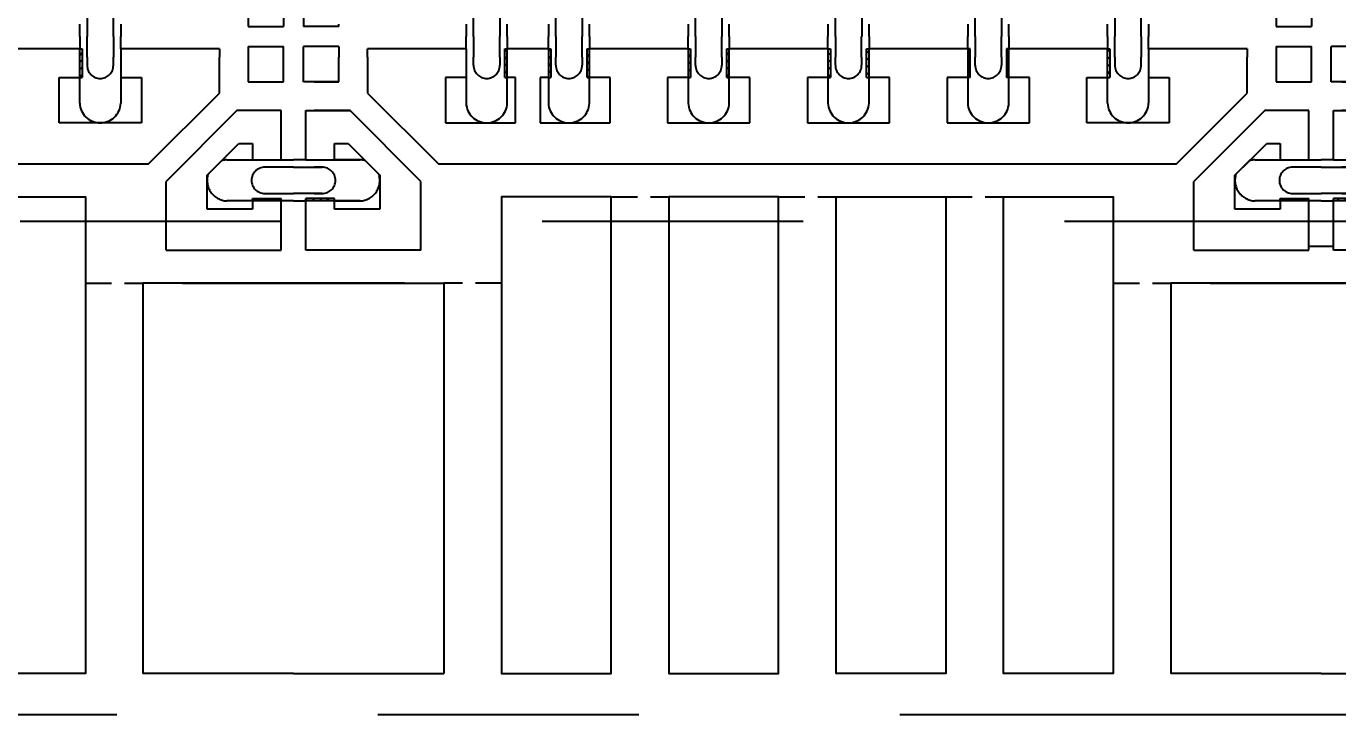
# Model space of a CAD drawing. Extents: x 0 to 864, y 0 to 559.
# Drawn here: x 166.78 to 182.73, y 260.09 to 268.64 of the extents above; entities that cross this region are included whole.
import ezdxf

# ---------------------------------------------------------------- set-up
doc = ezdxf.new("R2010")
doc.units = 0
doc.header["$LTSCALE"] = 12.7
doc.header["$MEASUREMENT"] = 0
doc.header["$PDMODE"] = 2
doc.linetypes.add('HIDDEN', pattern=[0.375, 0.25, -0.125])
doc.linetypes.add('PHANTOM', pattern=[2.5, 1.25, -0.25, 0.25, -0.25, 0.25, -0.25])
doc.layers.get('0').update_dxf_attribs({"linetype": 'CONTINUOUS'})
doc.layers.get('DEFPOINTS').update_dxf_attribs({"linetype": 'CONTINUOUS'})
for name, color, linetype in [('SH-01_DIM', 4, 'CONTINUOUS'), ('SH-01_HATCH', 10, 'CONTINUOUS'), ('SH-01_HIDDEN', 6, 'HIDDEN'), ('SH-01_OBJECT', 7, 'CONTINUOUS'), ('SH-01_PHANTOM', 1, 'PHANTOM')]:
    doc.layers.add(name, color=color, linetype=linetype)
doc.styles.get("Standard").update_dxf_attribs({"font": 'simplex.shx', "width": 0.82})
doc.dimstyles.new('STANDARD$0', dxfattribs={"dimtxt": 0.18, "dimasz": 0.18, "dimexe": 0.18, "dimexo": 0.0625, "dimgap": 0.09, "dimtad": 0, "dimtih": 1, "dimtoh": 1, "dimdec": 4, "dimzin": 0, "dimdsep": 46, "dimtxsty": 'Standard', "dimcen": 0.09, "dimadec": 0, "dimazin": 0, "dimtfac": 1, "dimtdec": 4, "dimtofl": 0, "dimtmove": 0, "dimatfit": 3, "dimfxl": 1, "dimtolj": 1, "dimtzin": 0, "dimarcsym": 0})

# ---------------------------------------------------------------- blocks, each defined once
blk = doc.blocks.new('_Open30')
at = {"color": 0, "lineweight": -2}
for p, q in [((-1, 0.2679), (0, 0)), ((0, 0), (-1, -0.2679)), ((0, 0), (-1, 0))]:
    blk.add_line(p, q, dxfattribs=at)
blk = doc.blocks.new('*D138')
at = {"layer": 'DEFPOINTS', "color": 0, "ltscale": 0.05, "transparency": 16777216}
for p in [(739.033, 268.062), (151.033, 266.014), (739.033, 224.222)]:
    blk.add_point(p, dxfattribs=at)
at = {"layer": 'SH-01_DIM', "ltscale": 0.05, "transparency": 16777216}
for p, q in [((739.033, 265.522), (739.033, 221.682)), ((151.033, 263.474), (151.033, 221.682)), ((154.208, 224.222), (438.479, 224.222)), ((735.858, 224.222), (449.758, 224.222))]:
    blk.add_line(p, q, dxfattribs=at)
at = {"layer": 'SH-01_DIM', "ltscale": 0.05, "transparency": 16777216, "xscale": 3.175000000000011, "yscale": 3.175000000000011, "zscale": 3.175000000000011, "rotation": 180}
blk.add_blockref('_Open30', (151.033, 224.222), dxfattribs=at)
at = {"layer": 'SH-01_DIM', "ltscale": 0.05, "transparency": 16777216, "xscale": 3.175000000000011, "yscale": 3.175000000000011, "zscale": 3.175000000000011}
blk.add_blockref('_Open30', (739.033, 224.222), dxfattribs=at)
at = {"layer": 'SH-01_DIM', "ltscale": 0.05, "transparency": 16777216, "insert": (444.119, 224.222), "char_height": 1.524, "attachment_point": 5}
blk.add_mtext('\\A1;MOLD AREA\\P 294.0000', dxfattribs=at)
blk = doc.blocks.new('A$C18111F44')
at = {"layer": 'SH-01_HIDDEN'}
for p, q in [((34.095, -1), (34.095, -0.875)), ((34.255, -0.875), (34.255, -1)), ((34.595, -1), (34.595, -0.875)), ((34.755, -0.875), (34.755, -1)), ((35.445, -1), (35.445, -0.875)), ((35.605, -0.875), (35.605, -1)), ((36.295, -1), (36.295, -0.875)), ((36.455, -0.875), (36.455, -1)), ((37.145, -1), (37.145, -0.875)), ((37.305, -0.875), (37.305, -1)), ((37.995, -0.875), (37.995, -1)), ((38.155, -1), (38.155, -0.875)), ((34.05, -0.925), (34.05, -1)), ((34.3, -1), (34.3, -0.925)), ((34.55, -0.925), (34.55, -1)), ((34.8, -1), (34.8, -0.925)), ((35.4, -0.925), (35.4, -1)), ((35.65, -1), (35.65, -0.925)), ((36.25, -0.9249), (36.25, -1)), ((36.5, -1), (36.5, -0.9249)), ((37.1, -0.9249), (37.1, -1)), ((37.35, -1), (37.35, -0.9249)), ((37.95, -1), (37.95, -0.925)), ((38.2, -0.925), (38.2, -1))]:
    blk.add_line(p, q, dxfattribs=at)
at = {"layer": 'SH-01_OBJECT'}
for p, q in [((33.06, -0.725), (33.06, -0.94)), ((38.975, -0.725), (38.975, -0.94)), ((39.19, -0.725), (39.19, -0.94)), ((33.275, -0.94), (33.06, -0.94)), ((33.275, -0.94), (33.275, -0.925)), ((38.975, -0.94), (39.19, -0.94))]:
    blk.add_line(p, q, dxfattribs=at)
blk = doc.blocks.new('A$C4C6C51ED')
at = {"layer": 'SH-01_HATCH', "ltscale": 0.05}
h = blk.add_hatch(dxfattribs=at)
h.set_pattern_fill('ANSI31', color=10, scale=0.25)
h.set_pattern_definition([(45, (33.0558, -7.33538), (-0.02209709, 0.02209709), [])])
h.paths.add_polyline_path([(24.0786, 3.5837), (24.0636, 3.5837), (24.0636, 3.7587), (24.0786, 3.7587)])
h.paths.add_polyline_path([(24.5786, 3.5837), (24.5636, 3.5837), (24.5636, 3.7587), (24.5786, 3.7587)])
h.paths.add_polyline_path([(24.3436, 3.5837), (24.3286, 3.5837), (24.3286, 3.7587), (24.3436, 3.7587)])
h.paths.add_polyline_path([(25.1936, 3.5837), (25.1786, 3.5837), (25.1786, 3.7587), (25.1936, 3.7587)])
h.paths.add_polyline_path([(25.4286, 3.5837), (25.4136, 3.5837), (25.4136, 3.7587), (25.4286, 3.7587)])
h.paths.add_polyline_path([(26.2786, 3.5837), (26.2636, 3.5837), (26.2636, 3.7587), (26.2786, 3.7587)])
h.paths.add_polyline_path([(26.0436, 3.5837), (26.0286, 3.5837), (26.0286, 3.5837), (26.0286, 3.7587), (26.0436, 3.7587)])
h.paths.add_polyline_path([(27.1286, 3.5837), (27.1136, 3.5837), (27.1136, 3.7587), (27.1286, 3.7587)])
h.paths.add_polyline_path([(26.8936, 3.5837), (26.8786, 3.5837), (26.8786, 3.5837), (26.8786, 3.7587), (26.8936, 3.7587)])
h.paths.add_polyline_path([(27.7436, 3.5837), (27.7286, 3.5837), (27.7286, 3.7587), (27.7436, 3.7587)])
h = blk.add_hatch(dxfattribs=at)
h.set_pattern_fill('ANSI31', color=10, scale=0.25)
h.paths.add_polyline_path([(23.0286, 2.8487), (22.8536, 2.8487), (22.8536, 2.8337), (23.0286, 2.8337)])
h.paths.add_polyline_path([(28.9536, 2.8487), (28.7786, 2.8487), (28.7786, 2.8337), (28.9536, 2.8337)])
at = {"layer": 'SH-01_HIDDEN'}
for p, q in [((23.8286, 3.7587), (23.8286, 3.8337)), ((23.8736, 3.8337), (23.8736, 3.7087)), ((24.0336, 3.7087), (24.0336, 3.8337)), ((24.0786, 3.8337), (24.0786, 3.7587)), ((24.3286, 3.7587), (24.3286, 3.8337)), ((24.3736, 3.8337), (24.3736, 3.7087)), ((24.5336, 3.7087), (24.5336, 3.8337)), ((24.5786, 3.8337), (24.5786, 3.7587)), ((25.1786, 3.7587), (25.1786, 3.8337)), ((25.2236, 3.8337), (25.2236, 3.7087)), ((25.3836, 3.7087), (25.3836, 3.8337)), ((25.4286, 3.8337), (25.4286, 3.7587)), ((26.0286, 3.7587), (26.0286, 3.8337)), ((26.0736, 3.8337), (26.0736, 3.7087)), ((26.2336, 3.7087), (26.2336, 3.8337)), ((26.2786, 3.8337), (26.2786, 3.7587)), ((26.8786, 3.7587), (26.8786, 3.8337)), ((26.9236, 3.8337), (26.9236, 3.7087)), ((27.0836, 3.7087), (27.0836, 3.8337)), ((27.1286, 3.8337), (27.1286, 3.7587)), ((27.7286, 3.8337), (27.7286, 3.7587)), ((27.7736, 3.7087), (27.7736, 3.8337)), ((27.9336, 3.8337), (27.9336, 3.7087)), ((27.9786, 3.7587), (27.9786, 3.8337)), ((23.8736, 3.6587), (23.8736, 3.7087)), ((24.0336, 3.7087), (24.0336, 3.6587)), ((24.3736, 3.6587), (24.3736, 3.7087)), ((24.5336, 3.7087), (24.5336, 3.6587)), ((25.2236, 3.6587), (25.2236, 3.7087)), ((25.3836, 3.7087), (25.3836, 3.6587)), ((26.0736, 3.6587), (26.0736, 3.7087)), ((26.2336, 3.7087), (26.2336, 3.6587)), ((26.9236, 3.6587), (26.9236, 3.7087)), ((27.0836, 3.7087), (27.0836, 3.6587)), ((27.7736, 3.7087), (27.7736, 3.6587)), ((27.9336, 3.6587), (27.9336, 3.7087)), ((23.8286, 3.5837), (23.8286, 3.4287)), ((24.0786, 3.4287), (24.0786, 3.5837)), ((24.3286, 3.5837), (24.3286, 3.4287)), ((24.5786, 3.4287), (24.5786, 3.5837)), ((25.1786, 3.5837), (25.1786, 3.4287)), ((25.4286, 3.4287), (25.4286, 3.5837)), ((26.0286, 3.5837), (26.0286, 3.4287)), ((26.2786, 3.4287), (26.2786, 3.5837)), ((26.8786, 3.5837), (26.8786, 3.4287)), ((27.1286, 3.4287), (27.1286, 3.5837)), ((27.7286, 3.4287), (27.7286, 3.5837)), ((27.9786, 3.5837), (27.9786, 3.4287)), ((22.8536, 3.0837), (22.7786, 3.0837)), ((22.7786, 3.0387), (22.9536, 3.0387)), ((22.9536, 3.0387), (22.9036, 3.0387)), ((23.0286, 3.0837), (23.1836, 3.0837)), ((23.1836, 3.0837), (23.0286, 3.0837)), ((23.2161, 3.0781), (23.2979, 2.9963)), ((28.5094, 2.9963), (28.5912, 3.0781)), ((28.6236, 3.0837), (28.7786, 3.0837)), ((29.0286, 3.0387), (28.8536, 3.0387)), ((28.9536, 3.0837), (29.0286, 3.0837)), ((22.9536, 2.8787), (22.7786, 2.8787)), ((22.9036, 2.8787), (22.9536, 2.8787)), ((28.8536, 2.8787), (29.0286, 2.8787)), ((22.7786, 2.8337), (22.8536, 2.8337)), ((23.1836, 2.8337), (23.0286, 2.8337)), ((23.0286, 2.8337), (23.1836, 2.8337)), ((28.7786, 2.8337), (28.6236, 2.8337)), ((29.0286, 2.8337), (28.9536, 2.8337))]:
    blk.add_line(p, q, dxfattribs=at)
at = {"layer": 'SH-01_HIDDEN', "ltscale": 0.05}
for p, q in [((24.7111, 2.8587), (25.0611, 2.8587)), ((25.7286, 2.8587), (26.0786, 2.8587)), ((26.7461, 2.8587), (27.0961, 2.8587)), ((22.9286, 2.3337), (22.7786, 2.3337)), ((24.0436, 2.3337), (23.6936, 2.3337)), ((27.7636, 2.3337), (28.1136, 2.3337)), ((28.8786, 2.3337), (29.0286, 2.3337))]:
    blk.add_line(p, q, dxfattribs=at)
at = {"layer": 'SH-01_HIDDEN'}
for centre, radius, start, end in [((23.9536, 3.6587), 0.08, 180, 0), ((24.4536, 3.6587), 0.08, 180, 0), ((25.3036, 3.6587), 0.08, 180, 0), ((26.1536, 3.6587), 0.08, 180, 0), ((27.0036, 3.6587), 0.08, 180, 0), ((27.8536, 3.6587), 0.08, 180, 0), ((23.9536, 3.4338), 0.1251, 182.33828, 357.66172), ((24.4536, 3.4338), 0.1251, 182.33828, 357.66172), ((25.3036, 3.4338), 0.1251, 182.33828, 357.66172), ((26.1536, 3.4338), 0.1251, 182.33828, 357.66172), ((27.0036, 3.4338), 0.1251, 182.33828, 357.66172), ((27.8536, 3.4338), 0.1251, 182.33828, 357.66172), ((22.9536, 2.9587), 0.08, 270, 90), ((23.1786, 2.9593), 0.1245, 72.47153, 87.68368), ((28.6287, 2.9593), 0.1245, 92.30964, 107.52916), ((28.8536, 2.9587), 0.08, 90, 270), ((23.1785, 2.9587), 0.1251, 272.3376, 17.48275), ((28.6287, 2.9587), 0.1251, 162.51941, 267.66496)]:
    blk.add_arc(centre, radius, start, end, dxfattribs=at)
at = {"layer": 'SH-01_OBJECT'}
for p, q in [((22.8386, 3.5587), (22.8386, 3.7737)), ((23.0536, 3.7737), (22.8386, 3.7737)), ((23.0536, 3.7737), (23.0536, 3.7587)), ((23.0536, 3.7587), (23.0536, 3.7087)), ((23.2286, 3.7087), (23.2286, 3.7587)), ((23.8286, 3.7587), (23.2286, 3.7587)), ((23.8286, 3.7587), (23.8286, 3.5837)), ((24.0636, 3.5837), (24.0636, 3.7587)), ((24.0786, 3.5837), (24.0786, 3.7587)), ((24.3286, 3.7587), (24.0786, 3.7587)), ((24.3286, 3.7587), (24.3286, 3.5837)), ((24.3436, 3.7587), (24.3436, 3.5837)), ((24.5636, 3.5837), (24.5636, 3.7587)), ((24.5786, 3.5837), (24.5786, 3.7587)), ((25.1786, 3.7587), (24.5786, 3.7587)), ((25.1786, 3.7587), (25.1786, 3.5837)), ((25.1936, 3.7587), (25.1936, 3.5837)), ((25.4136, 3.5837), (25.4136, 3.7587)), ((25.4286, 3.5837), (25.4286, 3.7587)), ((26.0286, 3.7587), (25.4286, 3.7587)), ((26.0286, 3.7587), (26.0286, 3.5837)), ((26.0436, 3.7587), (26.0436, 3.5837)), ((26.2636, 3.5837), (26.2636, 3.7587)), ((26.2786, 3.5837), (26.2786, 3.7587)), ((26.8786, 3.7587), (26.2786, 3.7587)), ((26.8786, 3.7587), (26.8786, 3.5837)), ((26.8936, 3.5837), (26.8936, 3.7587)), ((27.1136, 3.7587), (27.1136, 3.5837)), ((27.1286, 3.5837), (27.1286, 3.7587)), ((27.7286, 3.7587), (27.1286, 3.7587)), ((27.7286, 3.5837), (27.7286, 3.7587)), ((27.7436, 3.7587), (27.7436, 3.5837)), ((28.5786, 3.7587), (27.9786, 3.7587)), ((27.9786, 3.7587), (27.9786, 3.5837)), ((28.5786, 3.7587), (28.5786, 3.7087)), ((28.7536, 3.7737), (28.7536, 3.5587)), ((28.7536, 3.7737), (28.9686, 3.7737)), ((28.9686, 3.5587), (28.9686, 3.7737)), ((23.0536, 3.5587), (23.0536, 3.7087)), ((23.2286, 3.7087), (23.2286, 3.4898)), ((23.8286, 3.7087), (23.8286, 3.5837)), ((24.0786, 3.5837), (24.0786, 3.7087)), ((24.3286, 3.7087), (24.3286, 3.5837)), ((24.5786, 3.5837), (24.5786, 3.7087)), ((25.1786, 3.7087), (25.1786, 3.5837)), ((25.4286, 3.5837), (25.4286, 3.7087)), ((26.0286, 3.7087), (26.0286, 3.5837)), ((26.2786, 3.5837), (26.2786, 3.7087)), ((26.8786, 3.7087), (26.8786, 3.5837)), ((27.1286, 3.5837), (27.1286, 3.7087)), ((27.9786, 3.7087), (27.9786, 3.5837)), ((28.5786, 3.4898), (28.5786, 3.7087)), ((23.0536, 3.5587), (22.8386, 3.5587)), ((22.9036, 3.5587), (23.0536, 3.5587)), ((23.8286, 3.5837), (23.7036, 3.5837)), ((23.7036, 3.5837), (23.7036, 3.3087)), ((24.1286, 3.5837), (24.0786, 3.5837)), ((24.1286, 3.3087), (24.1286, 3.5837)), ((24.3286, 3.5837), (24.2786, 3.5837)), ((24.2786, 3.5837), (24.2786, 3.3087)), ((24.7036, 3.5837), (24.5786, 3.5837)), ((24.7036, 3.3087), (24.7036, 3.5837)), ((25.1786, 3.5837), (25.0536, 3.5837)), ((25.0536, 3.5837), (25.0536, 3.3087)), ((25.5536, 3.5837), (25.4286, 3.5837)), ((25.5536, 3.3087), (25.5536, 3.5837)), ((26.0286, 3.5837), (25.9036, 3.5837)), ((25.9036, 3.5837), (25.9036, 3.3087)), ((26.4036, 3.5837), (26.2786, 3.5837)), ((26.4036, 3.3087), (26.4036, 3.5837)), ((26.8786, 3.5837), (26.7536, 3.5837)), ((26.7536, 3.5837), (26.7536, 3.3087)), ((27.2536, 3.5837), (27.1286, 3.5837)), ((27.2536, 3.3087), (27.2536, 3.5837)), ((27.6036, 3.5837), (27.7286, 3.5837)), ((27.6036, 3.3087), (27.6036, 3.5837)), ((27.9786, 3.5837), (28.1036, 3.5837)), ((28.1036, 3.5837), (28.1036, 3.3087)), ((28.7536, 3.5587), (28.9686, 3.5587)), ((23.2286, 3.4898), (23.6597, 3.0587)), ((28.1476, 3.0587), (28.5786, 3.4898)), ((22.8536, 3.3837), (23.1226, 3.3837)), ((22.8536, 3.0837), (22.8536, 3.3837)), ((23.1226, 3.3837), (22.9036, 3.3837)), ((23.5536, 2.9527), (23.1226, 3.3837)), ((28.6847, 3.3837), (28.2536, 2.9527)), ((28.9536, 3.3837), (28.6847, 3.3837)), ((28.9536, 3.0837), (28.9536, 3.3837)), ((23.7036, 3.3087), (24.1286, 3.3087)), ((24.2786, 3.3087), (24.7036, 3.3087)), ((25.0536, 3.3087), (25.5536, 3.3087)), ((25.9036, 3.3087), (26.4036, 3.3087)), ((26.7536, 3.3087), (27.2536, 3.3087)), ((28.1036, 3.3087), (27.6036, 3.3087)), ((23.0286, 3.0837), (23.0286, 3.1837)), ((23.0286, 3.1837), (23.1104, 3.1837)), ((23.1104, 3.1837), (23.3036, 2.9905)), ((28.5036, 2.9905), (28.6968, 3.1837)), ((28.6968, 3.1837), (28.7786, 3.1837)), ((28.7786, 3.1837), (28.7786, 3.0837)), ((22.8536, 3.0837), (23.0286, 3.0837)), ((23.6597, 3.0587), (28.1476, 3.0587)), ((28.7786, 3.0837), (28.9536, 3.0837)), ((23.3036, 2.9905), (23.3036, 2.7837)), ((23.5536, 2.5337), (23.5536, 2.9527)), ((28.2536, 2.5337), (28.2536, 2.9527)), ((28.5036, 2.7837), (28.5036, 2.9905)), ((23.0286, 2.8487), (22.8536, 2.8487)), ((22.8536, 2.5337), (22.8536, 2.8337)), ((23.0286, 2.8337), (22.8536, 2.8337)), ((23.0286, 2.7837), (23.0286, 2.8337)), ((28.7786, 2.8487), (28.9536, 2.8487)), ((28.9536, 2.8337), (28.7786, 2.8337)), ((28.7786, 2.8337), (28.7786, 2.7837)), ((28.9536, 2.5337), (28.9536, 2.8337)), ((23.3036, 2.7837), (23.0286, 2.7837)), ((28.7786, 2.7837), (28.5036, 2.7837)), ((23.5536, 2.5337), (22.8536, 2.5337)), ((28.2536, 2.5337), (28.9536, 2.5337)), ((23.4536, 2.3337), (22.7786, 2.3337)), ((28.3536, 2.3337), (29.0286, 2.3337)), ((22.7786, -0.0413), (23.6936, -0.0413)), ((29.0286, -0.0413), (28.1136, -0.0413))]:
    blk.add_line(p, q, dxfattribs=at)
at = {"layer": 'SH-01_OBJECT', "ltscale": 0.05}
for p, q in [((24.0636, 3.7587), (24.0786, 3.7587)), ((24.3286, 3.7587), (24.3436, 3.7587)), ((24.5636, 3.7587), (24.5786, 3.7587)), ((25.1786, 3.7587), (25.1936, 3.7587)), ((25.4136, 3.7587), (25.4286, 3.7587)), ((26.0286, 3.7587), (26.0436, 3.7587)), ((26.2636, 3.7587), (26.2786, 3.7587)), ((26.8936, 3.7587), (26.8786, 3.7587)), ((27.1286, 3.7587), (27.1136, 3.7587)), ((27.7286, 3.7587), (27.7436, 3.7587)), ((24.0636, 3.5837), (24.0786, 3.5837)), ((24.3286, 3.5837), (24.3436, 3.5837)), ((24.5636, 3.5837), (24.5786, 3.5837)), ((25.1786, 3.5837), (25.1936, 3.5837)), ((25.4136, 3.5837), (25.4286, 3.5837)), ((26.0286, 3.5837), (26.0436, 3.5837)), ((26.2636, 3.5837), (26.2786, 3.5837)), ((26.8936, 3.5837), (26.8786, 3.5837)), ((27.1286, 3.5837), (27.1136, 3.5837)), ((27.7286, 3.5837), (27.7436, 3.5837)), ((22.8536, 2.8337), (22.8536, 2.8487)), ((23.0286, 2.8337), (23.0286, 2.8487)), ((28.7786, 2.8337), (28.7786, 2.8487)), ((28.9536, 2.8337), (28.9536, 2.8487)), ((22.7786, 2.3337), (23.6936, 2.3337)), ((23.6936, 2.3337), (23.6936, -0.0413)), ((28.1136, 2.3337), (28.1136, -0.0413)), ((29.0286, 2.3337), (28.1136, 2.3337))]:
    blk.add_line(p, q, dxfattribs=at)
for points in [[(24.7111, 2.8587), (24.0436, 2.8587), (24.0436, -0.0413), (24.7111, -0.0413)], [(25.7286, 2.8587), (25.0611, 2.8587), (25.0611, -0.0413), (25.7286, -0.0413)], [(26.0786, 2.8587), (26.7461, 2.8587), (26.7461, -0.0413), (26.0786, -0.0413)], [(27.0961, 2.8587), (27.7636, 2.8587), (27.7636, -0.0413), (27.0961, -0.0413)]]:
    blk.add_lwpolyline(points, close=True, dxfattribs=at)
blk = doc.blocks.new('*D175')
at = {"layer": 'DEFPOINTS', "color": 0, "ltscale": 0.05, "transparency": 16777216}
for p in [(155.033, 266.264), (735.033, 266.264), (735.033, 236.483)]:
    blk.add_point(p, dxfattribs=at)
at = {"layer": 'SH-01_DIM', "ltscale": 0.05, "transparency": 16777216}
for p, q in [((155.033, 263.724), (155.033, 233.943)), ((735.033, 263.724), (735.033, 233.943)), ((158.208, 236.483), (433.353, 236.483)), ((731.858, 236.483), (456.713, 236.483))]:
    blk.add_line(p, q, dxfattribs=at)
at = {"layer": 'SH-01_DIM', "ltscale": 0.05, "transparency": 16777216, "xscale": 3.175000000000011, "yscale": 3.175000000000011, "zscale": 3.175000000000011, "rotation": 180}
blk.add_blockref('_Open30', (155.033, 236.483), dxfattribs=at)
at = {"layer": 'SH-01_DIM', "ltscale": 0.05, "transparency": 16777216, "xscale": 3.175000000000011, "yscale": 3.175000000000011, "zscale": 3.175000000000011}
blk.add_blockref('_Open30', (735.033, 236.483), dxfattribs=at)
at = {"layer": 'SH-01_DIM', "ltscale": 0.05, "transparency": 16777216, "insert": (445.033, 236.483), "char_height": 1.524, "attachment_point": 5}
blk.add_mtext('\\A1;SAW SINGULATION AREA\\P 290.0000', dxfattribs=at)

msp = doc.modelspace()

# ---------------------------------------------------------------- linework, layer by layer
at = {"layer": 'SH-01_OBJECT', "ltscale": 0.05}
msp.add_line((182.38313, 265.96424), (182.68313, 265.96424), dxfattribs=at)
at = {"layer": 'SH-01_PHANTOM'}
for p, q in [((735.03313, 266.26424), (155.03313, 266.26424)), ((733.03313, 260.26424), (157.03313, 260.26424))]:
    msp.add_line(p, q, dxfattribs=at)

# ---------------------------------------------------------------- block references
at = {"layer": 'SH-01_OBJECT', "ltscale": 0.05, "xscale": 2, "yscale": 2, "zscale": 2, "column_spacing": 12.5}
for name, p, row_count, column_count, row_spacing in [('A$C18111F44', (91.53313, 270.51424), 2, 2, 10.5), ('A$C4C6C51ED', (111.97586, 260.84677), 1, 4, 0)]:
    msp.add_blockref(name, p, dxfattribs=dict(at, row_count=row_count, column_count=column_count, row_spacing=row_spacing))

# ---------------------------------------------------------------- dimensions: what is measured, and where the dimension line sits
at = {"layer": 'SH-01_DIM', "ltscale": 0.05}
dim = msp.add_linear_dim(base=(739.03313, 224.22205), p1=(151.03313, 266.01424), p2=(739.03313, 268.06174), text='MOLD AREA\\P<>', dimstyle='STANDARD$0', override={"dimscale": 25.4, "dimtxt": 0.06, "dimasz": 0.125, "dimexe": 0.1, "dimexo": 0.1, "dimgap": 0.01, "dimtih": 0, "dimtoh": 0, "dimlfac": 0.5, "dimzin": 1, "dimpost": ' <>\\X', "dimblk": 'Open30', "dimcen": -0.09, "dimclrd": 256, "dimclre": 256, "dimclrt": 256, "dimazin": 1, "dimtp": 0.03, "dimtm": 0.03, "dimtofl": 1, "dimldrblk": 'Open30', "dimlwd": 65535, "dimlwe": 65535}, dxfattribs=at)
dim.commit()
dim.dimension.update_dxf_attribs({"geometry": '*D138', "text_midpoint": (444.11865, 224.22205), "dimtype": 160})
dim = msp.add_linear_dim(base=(735.03313, 236.48322), p1=(155.03313, 266.26424), p2=(735.03313, 266.26424), text='SAW SINGULATION AREA\\P<>', dimstyle='STANDARD$0', override={"dimscale": 25.4, "dimtxt": 0.06, "dimasz": 0.125, "dimexe": 0.1, "dimexo": 0.1, "dimgap": 0.01, "dimtih": 0, "dimtoh": 0, "dimlfac": 0.5, "dimzin": 1, "dimpost": ' <>\\X', "dimblk": 'Open30', "dimcen": -0.09, "dimclrd": 256, "dimclre": 256, "dimclrt": 256, "dimazin": 1, "dimtp": 0.03, "dimtm": 0.03, "dimtofl": 1, "dimldrblk": 'Open30', "dimlwd": 65535, "dimlwe": 65535}, dxfattribs=at)
dim.commit()
dim.dimension.update_dxf_attribs({"geometry": '*D175', "text_midpoint": (445.03313, 236.48322)})

doc.saveas('drawing.dxf')
